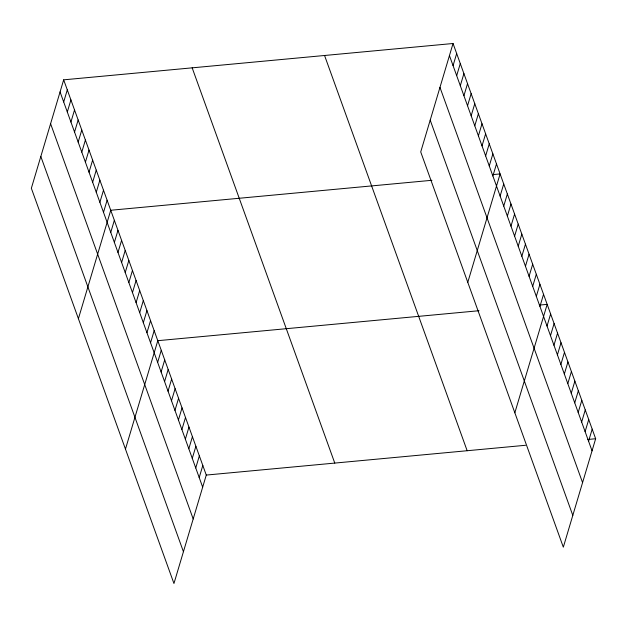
<?xml version="1.0" encoding="UTF-8"?>
<svg xmlns="http://www.w3.org/2000/svg" width="627" height="627" viewBox="0 0 627 627"><rect width="100%" height="100%" fill="white"/><g stroke="black" fill="none" stroke-linecap="round" stroke-linejoin="round"><path stroke-width="0.94" d="M63.672 79.833L31.35 188.265L173.953 583.502L206.275 475.07L63.672 79.833L453.047 43.498L595.65 438.735L563.328 547.167L420.725 151.93L453.047 43.498M63.688 101.958L67.293 89.865M67.308 111.99L70.914 99.897M70.929 122.022L74.535 109.929M74.55 132.054L78.156 119.961M78.171 142.086L81.776 129.993M81.792 152.118L85.397 140.025M85.413 162.15L89.01 150.065M89.026 172.19L92.631 160.097M92.647 182.222L96.252 170.129M96.268 192.254L99.873 180.161M99.889 202.286L103.494 190.193M103.51 212.318L107.115 200.225M78.406 318.688L110.736 210.257L431.964 180.286M110.752 232.382L114.349 220.289M114.365 242.414L117.97 230.328M117.986 252.446L121.591 240.36M121.607 262.486L125.212 250.392M125.228 272.518L128.833 260.424M128.849 282.55L132.454 270.456M132.469 292.582L136.075 280.488M136.09 302.614L139.696 290.52M139.703 312.646L143.309 300.552M143.324 322.678L146.93 310.592M146.945 332.71L150.551 320.624M150.566 342.75L154.171 330.656M125.463 449.12L157.792 340.688L479.028 310.718M157.651 362.375L161.257 350.289M161.115 371.976L164.721 359.882M164.58 381.577L168.177 369.483M168.036 391.177L171.641 379.084M171.5 400.771L175.105 388.677M174.964 410.371L178.57 398.278M178.429 419.972L182.034 407.879M181.893 429.566L185.498 417.48M185.357 439.166L188.962 427.073M188.821 448.767L192.426 436.674M192.277 458.361L195.883 446.275M195.742 467.961L199.347 455.868M199.206 477.562L202.811 465.469M453.062 65.623L456.668 53.53M456.683 75.655L460.289 63.562M460.304 85.687L463.909 73.602M463.925 95.719L467.53 83.634M467.546 105.759L471.151 93.666M471.167 115.791L474.772 103.698M474.78 125.823L478.385 113.73M478.401 135.855L482.006 123.762M482.022 145.887L485.627 133.794M485.643 155.919L489.248 143.826M489.264 165.951L492.869 153.866M492.885 175.983L496.49 163.898M467.781 282.362L500.111 173.93L492.32 174.651M500.127 196.055L503.724 183.962M503.74 206.087L507.345 193.994M507.361 216.119L510.966 204.026M510.981 226.151L514.587 214.058M514.602 236.183L518.208 224.09M518.223 246.215L521.829 234.13M521.844 256.247L525.45 244.162M525.465 266.287L529.07 254.194M529.078 276.319L532.684 264.226M532.699 286.351L536.304 274.258M536.32 296.383L539.925 284.29M539.941 306.415L543.546 294.322M514.838 412.785L547.167 304.354L539.377 305.083M547.026 326.048L550.631 313.955M550.49 335.649L554.096 323.556M553.954 345.242L557.552 333.149M557.411 354.843L561.016 342.75M560.875 364.444L564.48 352.35M564.339 374.037L567.944 361.951M567.803 383.638L571.409 371.545M571.268 393.239L574.873 381.145M574.732 402.832L578.337 390.746M578.196 412.433L581.801 400.339M581.652 422.034L585.257 409.94M585.116 431.635L588.722 419.541M588.581 441.228L592.186 429.142M206.275 475.07L525.559 445.28M587.86 439.464L595.65 438.735M449.441 55.591L592.045 450.829M439.966 87.38L582.569 482.618M430.2 120.141L572.804 515.378M324.559 55.489L467.154 450.727M192.168 67.841L334.771 463.079M60.067 91.926L202.67 487.163M50.591 123.715L193.194 518.952M40.826 156.468L183.429 551.705"/></g></svg>
